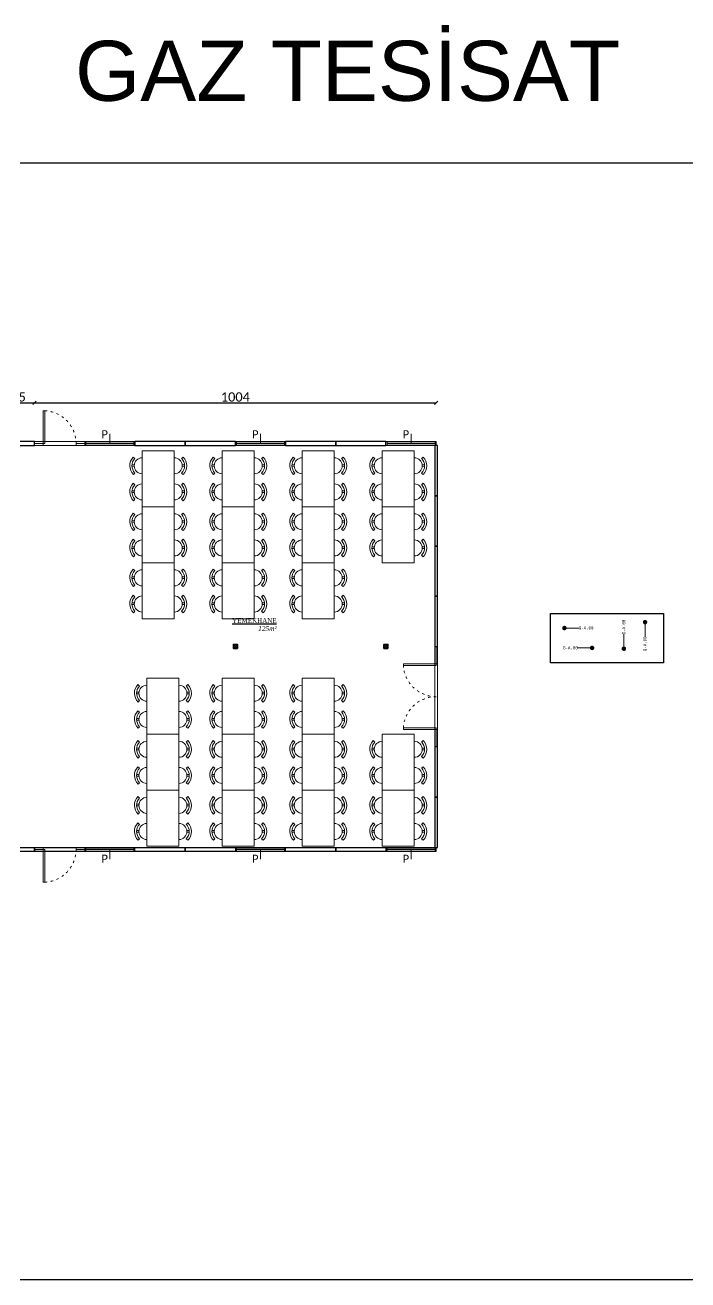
# Model space of a CAD drawing. Header units: millimetres. Extents: x -3516 to 33273, y -7531 to 724.
# Drawn here: x 29488 to 31146, y -3667 to -532 of the extents above; entities that cross this region are included whole.
import ezdxf
from ezdxf.enums import TextEntityAlignment as Align

# ---------------------------------------------------------------- set-up
doc = ezdxf.new("R2010")
doc.units = ezdxf.units.MM
doc.linetypes.add('ACAD_ISO03W100', pattern=[30, 12, -18])
doc.linetypes.add('ACAD_ISO07W100', pattern=[3, 0, -3])
for name, color, linetype, lineweight in [('100x120 PEN', 155, 'Continuous', 15), ('CİHAZ', 6, 'Continuous', 15), ('DIS-100', 9, 'Continuous', 30), ('DIS-60', 9, 'Continuous', 30), ('GRC- Yazı 1', 3, 'Continuous', 20), ('KAPI', 37, 'Continuous', 15), ('KOLON', 6, 'Continuous', 35), ('PLAN', 253, 'Continuous', 15), ('YAZI', 9, 'Continuous', 20)]:
    doc.layers.add(name, color=color, linetype=linetype, lineweight=lineweight)
doc.layers.add('TES_SU', color=150, linetype='Continuous')
doc.styles.add('antet', font='', dxfattribs={"width": 0.8})
doc.styles.add('ekp-yazı', font='arial.ttf', dxfattribs={"height": 10})
doc.styles.add('VEFA', font='calibri.ttf')
doc.styles.get('antet').set_extended_font_data('Monospac821 BT')
doc.dimstyles.new('VEFA$0', dxfattribs={"dimtxt": 23, "dimasz": 8, "dimexe": 8, "dimexo": 20, "dimgap": 3, "dimtad": 1, "dimdec": 1, "dimdsep": 46, "dimtxsty": 'VEFA', "dimblk": 'OBLIQUE', "dimcen": 2.5, "dimclrd": 256, "dimclre": 256, "dimclrt": 8, "dimadec": 0, "dimazin": 0, "dimtfac": 1, "dimtdec": 1, "dimtix": 1, "dimtmove": 0, "dimatfit": 0, "dimldrblk": 'OBLIQUE', "dimfxl": 1, "dimarcsym": 0})

# ---------------------------------------------------------------- blocks, each defined once
blk = doc.blocks.new('A$C1210badc')
at = {"layer": 'DIS-60'}
blk.add_lwpolyline([(0, 0), (0, 125.5), (6, 125.5), (6, 0)], close=True, dxfattribs=at)
blk = doc.blocks.new('A$Cdef76808')
at = {"layer": '100x120 PEN', "linetype": 'Continuous'}
for p, q in [((2.8, 10), (2.8, 0)), ((122.8, 6), (2.8, 6)), ((122.8, 4), (2.8, 4)), ((62.8, 6), (62.8, 29.1)), ((122.8, 10), (122.8, 0))]:
    blk.add_line(p, q, dxfattribs=at)
blk.add_lwpolyline([(125.5, 0), (0, 0), (0, 10), (125.5, 10)], close=True, dxfattribs=at)
blk = doc.blocks.new('A$Ccb6340a7')
at = {"layer": 'DIS-100', "lineweight": -2}
blk.add_lwpolyline([(10, 125.5), (10, 0), (0, 0), (0, 125.5)], close=True, dxfattribs=at)
blk = doc.blocks.new('ASDQ1234142')
at = {"layer": 'KAPI'}
for p, q in [((177899, 120456.1), (177877.3, 120456.1)), ((177899, 120461.1), (177899, 120451.1)), ((177981, 120461.1), (177981, 120451.1)), ((177981, 120456.1), (178002.8, 120456.1))]:
    blk.add_line(p, q, dxfattribs=at)
at = {"layer": 'KAPI', "linetype": 'Continuous', "ltscale": 0.5}
blk.add_lwpolyline([(177981, 120456.1), (177977, 120456.1), (177977, 120538.1), (177981, 120538.1), (177981, 120456.1)], dxfattribs=at)
at = {"layer": 'KAPI'}
blk.add_lwpolyline([(177877.3, 120451.1), (178002.8, 120451.1), (178002.8, 120461.1), (177877.3, 120461.1)], close=True, dxfattribs=at)
at = {"layer": 'KAPI', "linetype": 'ACAD_ISO03W100', "ltscale": 0.5}
blk.add_arc((177981.2, 120456), 82.2, 92.9167, 179.9475, dxfattribs=at)
blk = doc.blocks.new('6-2IK')
at = {"layer": 'KAPI'}
for p, q in [((43.5, 3.1), (0, 3.1)), ((43.5, 6.1), (43.5, 0.1)), ((207.5, 6.1), (207.5, 0.1)), ((207.5, 3.1), (251, 3.1))]:
    blk.add_line(p, q, dxfattribs=at)
at = {"layer": 'KAPI', "linetype": 'Continuous', "ltscale": 0.5}
for points in [[(43.5, 3.1), (47.5, 3.1), (47.5, 85.1), (43.5, 85.1), (43.5, 3.1)], [(207.5, 3.1), (203.5, 3.1), (203.5, 85.1), (207.5, 85.1), (207.5, 3.1)]]:
    blk.add_lwpolyline(points, dxfattribs=at)
at = {"layer": 'KAPI'}
blk.add_lwpolyline([(251, 0.1), (0, 0.1), (0, 6.1), (251, 6.1)], close=True, dxfattribs=at)
at = {"layer": 'KAPI', "linetype": 'ACAD_ISO03W100', "ltscale": 0.5}
for centre, start, end in [((43.3, 3), 0.0525, 87.0833), ((207.7, 3), 92.9167, 179.9475)]:
    blk.add_arc(centre, 82.2, start, end, dxfattribs=at)
blk = doc.blocks.new('A$C41ca5ab1')
at = {"layer": 'KOLON'}
for p, q in [((0, 0), (10, 10)), ((0, 10), (10, 0))]:
    blk.add_line(p, q, dxfattribs=at)
blk.add_lwpolyline([(0, 0), (10, 0), (10, 10), (0, 10)], close=True, dxfattribs=at)
blk = doc.blocks.new('A$C72E11EB8')
at = {"color": 3}
blk.add_lwpolyline([(140, 31.1), (140, 111.1), (0, 111.1), (0, 31.1)], close=True, dxfattribs=at)
at = {"layer": 'CİHAZ', "color": 3}
for p, q in [((18.8, 129.5), (14.9, 133.3)), ((35.5, 131.1), (35.5, 136.9)), ((39.6, 130.9), (39.6, 136.8)), ((54.8, 129.7), (58.6, 133.6)), ((84.2, 129.5), (80.4, 133.3)), ((101, 131.1), (100.9, 136.9)), ((105.1, 130.9), (105, 136.8)), ((120.2, 129.7), (124, 133.6)), ((10, 111.1), (130, 111.1)), ((10, 31.1), (130, 31.1)), ((18.8, 12.8), (14.9, 8.9)), ((35.5, 11.2), (35.5, 5.4)), ((39.6, 11.3), (39.6, 5.5)), ((54.8, 12.6), (58.6, 8.7)), ((84.2, 12.8), (80.4, 8.9)), ((101, 11.2), (100.9, 5.4)), ((105.1, 11.3), (105, 5.5)), ((120.2, 12.6), (124, 8.7))]:
    blk.add_line(p, q, dxfattribs=at)
for centre, radius, start, end in [((36.9, 111.1), 31.2, 46.0083, 134.6004), ((36.9, 111.1), 20, 0, 180), ((36.9, 111.1), 25.8, 46.0083, 134.6004), ((102.3, 111.1), 31.2, 46.0083, 134.6004), ((102.3, 111.1), 20, 0, 180), ((102.3, 111.1), 25.8, 46.0083, 134.6004), ((36.9, 31.1), 31.2, 225.3996, 313.9917), ((36.9, 31.1), 20, 180, 0), ((36.9, 31.1), 25.8, 225.3996, 313.9917), ((102.3, 31.1), 31.2, 225.3996, 313.9917), ((102.3, 31.1), 20, 180, 0), ((102.3, 31.1), 25.8, 225.3996, 313.9917)]:
    blk.add_arc(centre, radius, start, end, dxfattribs=at)
blk = doc.blocks.new('_Oblique')
at = {"color": 0, "linetype": 'ByBlock', "lineweight": -2}
blk.add_line((-0.5, -0.5), (0.5, 0.5), dxfattribs=at)
blk = doc.blocks.new('*D126')
at = {"linetype": 'ACAD_ISO07W100', "lineweight": -2, "transparency": 16777216}
for p, q in [((29386.6, -1476.6), (29386.6, -1476.1)), ((29512.1, -1476.6), (29512.1, -1476.1))]:
    blk.add_line(p, q, dxfattribs=at)
at = {"linetype": 'Continuous', "lineweight": -2, "transparency": 16777216}
blk.add_line((29386.6, -1476.1), (29512.1, -1476.1), dxfattribs=at)
at = {"layer": 'Defpoints', "color": 0, "transparency": 16777216}
for p in [(29512.1, -1476.1), (29386.6, -1572.7), (29512.1, -1572.7)]:
    blk.add_point(p, dxfattribs=at)
at = {"lineweight": -2, "transparency": 16777216, "xscale": 8, "yscale": 8, "zscale": 8, "rotation": 180}
blk.add_blockref('_Oblique', (29386.6, -1476.1), dxfattribs=at)
at = {"lineweight": -2, "transparency": 16777216, "xscale": 8, "yscale": 8, "zscale": 8}
blk.add_blockref('_Oblique', (29512.1, -1476.1), dxfattribs=at)
at = {"color": 8, "transparency": 16777216, "insert": (29449.3, -1461.3), "char_height": 23, "attachment_point": 5, "style": 'VEFA', "bg_fill": 3, "box_fill_scale": 1.1, "bg_fill_color": 256, "bg_fill_true_color": 13158600, "bg_fill_transparency": 0}
blk.add_mtext('125.5', dxfattribs=at)
blk = doc.blocks.new('*D127')
at = {"linetype": 'ACAD_ISO07W100', "lineweight": -2, "transparency": 16777216}
for p, q in [((29512.1, -1476.6), (29512.1, -1476.1)), ((30516.1, -1476.6), (30516.1, -1476.1))]:
    blk.add_line(p, q, dxfattribs=at)
at = {"linetype": 'Continuous', "lineweight": -2, "transparency": 16777216}
blk.add_line((29512.1, -1476.1), (30516.1, -1476.1), dxfattribs=at)
at = {"layer": 'Defpoints', "color": 0, "transparency": 16777216}
for p in [(30516.1, -1476.1), (29512.1, -1572.7), (30516.1, -1572.7)]:
    blk.add_point(p, dxfattribs=at)
at = {"lineweight": -2, "transparency": 16777216, "xscale": 8, "yscale": 8, "zscale": 8, "rotation": 180}
blk.add_blockref('_Oblique', (29512.1, -1476.1), dxfattribs=at)
at = {"lineweight": -2, "transparency": 16777216, "xscale": 8, "yscale": 8, "zscale": 8}
blk.add_blockref('_Oblique', (30516.1, -1476.1), dxfattribs=at)
at = {"color": 8, "transparency": 16777216, "insert": (30014.1, -1461.3), "char_height": 23, "attachment_point": 5, "style": 'VEFA', "bg_fill": 3, "box_fill_scale": 1.1, "bg_fill_color": 256, "bg_fill_true_color": 13158600, "bg_fill_transparency": 0}
blk.add_mtext('1004', dxfattribs=at)
blk = doc.blocks.new('*D122')
at = {"linetype": 'ACAD_ISO07W100', "lineweight": -2, "transparency": 16777216}
for p, q in [((29386.6, -1476.6), (29386.6, -1476.1)), ((29512.1, -1476.6), (29512.1, -1476.1))]:
    blk.add_line(p, q, dxfattribs=at)
at = {"linetype": 'Continuous', "lineweight": -2, "transparency": 16777216}
blk.add_line((29386.6, -1476.1), (29512.1, -1476.1), dxfattribs=at)
at = {"layer": 'Defpoints', "color": 0, "transparency": 16777216}
for p in [(29512.1, -1476.1), (29386.6, -1572.7), (29512.1, -1572.7)]:
    blk.add_point(p, dxfattribs=at)
at = {"lineweight": -2, "transparency": 16777216, "xscale": 8, "yscale": 8, "zscale": 8, "rotation": 180}
blk.add_blockref('_Oblique', (29386.6, -1476.1), dxfattribs=at)
at = {"lineweight": -2, "transparency": 16777216, "xscale": 8, "yscale": 8, "zscale": 8}
blk.add_blockref('_Oblique', (29512.1, -1476.1), dxfattribs=at)
at = {"color": 8, "transparency": 16777216, "insert": (29449.3, -1461.3), "char_height": 23, "attachment_point": 5, "style": 'VEFA', "bg_fill": 3, "box_fill_scale": 1.1, "bg_fill_color": 256, "bg_fill_true_color": 13158600, "bg_fill_transparency": 0}
blk.add_mtext('125.5', dxfattribs=at)
blk = doc.blocks.new('A$Caa3f42b8')
at = {"layer": 'TES_SU', "color": 2, "linetype": 'Continuous', "const_width": 5.58, "elevation": -1}
blk.add_lwpolyline([(0, 3.7, -1), (5.6, 3.7, -1)], format="xyb", close=True, dxfattribs=at)
at = {"layer": 'TES_SU', "color": 2, "linetype": 'Continuous', "lineweight": 9, "elevation": -1}
blk.add_lwpolyline([(7.8, 3.7), (39.1, 3.7)], dxfattribs=at)
at = {"layer": 'TES_SU', "color": 2, "linetype": 'Continuous', "style": 'antet', "width": 0.8}
blk.add_attdef('P-A.00', text='', height=8, rotation=0, dxfattribs=at).set_placement((57, 4.1), align=Align.MIDDLE)
blk = doc.blocks.new('A$Ce8ad9407')
at = {"layer": 'TES_SU', "color": 2, "linetype": 'Continuous', "lineweight": 9, "elevation": -1}
blk.add_lwpolyline([(65.8, 3.7), (34.6, 3.7)], dxfattribs=at)
at = {"layer": 'TES_SU', "color": 2, "linetype": 'Continuous', "const_width": 5.58, "elevation": -1}
blk.add_lwpolyline([(73.6, 3.7, 1), (68.1, 3.7, 1)], format="xyb", close=True, dxfattribs=at)
at = {"layer": 'TES_SU', "color": 2, "linetype": 'Continuous', "style": 'antet', "width": 0.8}
blk.add_attdef('P-A.00', text='', height=8, rotation=360, dxfattribs=at).set_placement((16.6, 4.1), align=Align.MIDDLE)
blk = doc.blocks.new('A$C3b07f901')
at = {"layer": 'TES_SU', "color": 2, "linetype": 'Continuous', "lineweight": 9, "elevation": -1}
blk.add_lwpolyline([(4.5, 7.8), (4.5, 39.1)], dxfattribs=at)
at = {"layer": 'TES_SU', "color": 2, "linetype": 'Continuous', "const_width": 5.58, "elevation": -1}
blk.add_lwpolyline([(4.5, 0, -1), (4.5, 5.6, -1)], format="xyb", close=True, dxfattribs=at)
at = {"layer": 'TES_SU', "color": 2, "linetype": 'Continuous', "style": 'antet', "width": 0.8}
blk.add_attdef('P-A.00', text='', height=8, rotation=90, dxfattribs=at).set_placement((4.1, 57), align=Align.MIDDLE)
blk = doc.blocks.new('A$C042d9e2c')
at = {"layer": 'TES_SU', "color": 2, "linetype": 'Continuous', "const_width": 5.58, "elevation": -1}
blk.add_lwpolyline([(4.5, 73.6, 1), (4.5, 68.1, 1)], format="xyb", close=True, dxfattribs=at)
at = {"layer": 'TES_SU', "color": 2, "linetype": 'Continuous', "lineweight": 9, "elevation": -1}
blk.add_lwpolyline([(4.5, 65.8), (4.5, 34.6)], dxfattribs=at)
at = {"layer": 'TES_SU', "color": 2, "linetype": 'Continuous', "style": 'antet', "width": 0.8}
blk.add_attdef('P-A.00', text='', height=8, rotation=90, dxfattribs=at).set_placement((4.1, 16.6), align=Align.MIDDLE)

msp = doc.modelspace()

# ---------------------------------------------------------------- linework, layer by layer
msp.add_lwpolyline([(27073.35, -875.905), (33273.35, -875.905), (33273.35, -3667.462), (27073.35, -3667.462)])
msp.add_lwpolyline([(30801.713, -2002.308), (31084.337, -2002.308), (31084.337, -2125.953), (30801.713, -2125.953)], close=True)

# ---------------------------------------------------------------- block references
at = {"xscale": -1}
for name, p in [('ASDQ1234142', (207514.835, -122033.792)), ('A$Cdef76808', (29763.051, -1582.685)), ('A$Cdef76808', (30139.551, -1582.685)), ('A$Cdef76808', (30516.051, -1582.685)), ('A$C1210badc', (30519.051, -1708.185)), ('A$C1210badc', (30519.051, -1833.685)), ('A$C1210badc', (30519.051, -1959.185)), ('A$C1210badc', (30519.051, -2084.685)), ('A$C41ca5ab1', (30019.051, -2089.685)), ('A$C41ca5ab1', (30395.551, -2089.685)), ('A$C1210badc', (30519.051, -2461.185)), ('A$C1210badc', (30519.051, -2586.685))]:
    msp.add_blockref(name, p, dxfattribs=at)
at = {"xscale": -1, "rotation": 270}
for p in [(29386.551, -1582.685), (29763.051, -1582.685), (29888.551, -1582.685), (30139.551, -1582.685), (30265.051, -1582.685)]:
    msp.add_blockref('A$Ccb6340a7', p, dxfattribs=at)
for name, p in [('A$Caa3f42b8', (30833.967, -2042.331)), ('A$C3b07f901', (30980.917, -2093.06)), ('A$C042d9e2c', (31033.846, -2094.782)), ('A$Ce8ad9407', (30835.182, -2092.09))]:
    msp.add_blockref(name, p).add_auto_attribs({'P-A.00': 'G-A.00'})
for name, p, rotation in [('A$Ccb6340a7', (29386.551, -2586.685), 270), ('A$Ccb6340a7', (29512.051, -2586.685), 270), ('ASDQ1234142', (207514.835, 117864.422), 180), ('A$Cdef76808', (29763.051, -2586.685), 180), ('A$Ccb6340a7', (29763.051, -2586.685), 270), ('A$Ccb6340a7', (29888.551, -2586.685), 270), ('A$Cdef76808', (30139.551, -2586.685), 180), ('A$Ccb6340a7', (30139.551, -2586.685), 270), ('A$Ccb6340a7', (30265.051, -2586.685), 270), ('A$Cdef76808', (30516.051, -2586.685), 180)]:
    msp.add_blockref(name, p, dxfattribs=dict(rotation=rotation))
at = {"layer": 'KAPI', "linetype": 'Continuous', "lineweight": -2, "xscale": -1, "rotation": 90}
msp.add_blockref('6-2IK', (30519.168, -2084.685), dxfattribs=at)
at = {"layer": 'PLAN', "linetype": 'Continuous', "rotation": 90}
for p in [(29892.419, -1735.454), (30092.419, -1735.454), (30292.419, -1735.454), (30492.419, -1735.454), (29892.419, -1875.454), (30092.419, -1875.454), (30292.419, -1875.454), (30492.419, -1875.454), (29892.419, -2015.454), (30092.419, -2015.454), (30292.419, -2015.454), (29904.088, -2303.935), (30092.419, -2303.935), (30292.419, -2303.935), (29904.088, -2443.935), (30092.419, -2443.935), (30292.419, -2443.935), (30492.419, -2443.935), (29904.088, -2583.935), (30092.419, -2583.935), (30292.419, -2583.935), (30492.419, -2583.935)]:
    msp.add_blockref('A$C72E11EB8', p, dxfattribs=at)

# ---------------------------------------------------------------- texts
at = {"layer": 'GRC- Yazı 1', "style": 'ekp-yazı'}
msp.add_text('GAZ TESİSAT', height=150.06273, dxfattribs=at).set_placement((29613.387, -721.274))
at = {"layer": 'YAZI', "linetype": 'Continuous', "lineweight": -2, "char_height": 20, "style": 'VEFA'}
for insert, attachment_point in [((29695.484, -1544.321), 3), ((30071.984, -1544.321), 3), ((30448.484, -1544.321), 3), ((29695.484, -2625.049), 9), ((30071.984, -2625.049), 9), ((30448.484, -2625.049), 9)]:
    msp.add_mtext_dynamic_manual_height_columns('P', width=22.23065, gutter_width=12.5, heights=[0], dxfattribs=dict(at, insert=insert, attachment_point=attachment_point))
at = {"layer": 'YAZI', "color": 253, "lineweight": -2, "insert": (30117.324, -2013.742, 0), "char_height": 11.9952, "width": 1494.73943, "attachment_point": 3, "style": 'VEFA'}
msp.add_mtext('\\pi83.9664;{\\fTimes New Roman|b0|i0|c0|p18;\\W0.8;\\LYEMEKHANE\\fTimes New Roman|b0|i1|c0|p18;\\W1; \\l  \\P      1\\fTimes New Roman|b0|i1|c162|p18;25\\fTimes New Roman|b0|i1|c0|p18;m²}', dxfattribs=at)

# ---------------------------------------------------------------- next in the draw order: dimensions: what is measured, and where the dimension line sits
dim = msp.add_linear_dim(base=(29512.051, -1476.081), p1=(29386.551, -1572.685), p2=(29512.051, -1572.685), dimstyle='VEFA$0', override={"dimexe": 0, "dimtmove": 1, "dimfxl": 0.5, "dimfxlon": 1, "dimtfill": 1, "dimarcsym": 1})
dim.commit()
dim.dimension.update_dxf_attribs({"geometry": '*D126', "text_midpoint": (29449.301, -1461.298)})

# ---------------------------------------------------------------- next in the draw order: dimensions: what is measured, and where the dimension line sits
dim = msp.add_linear_dim(base=(30516.051, -1476.081), p1=(29512.051, -1572.685), p2=(30516.051, -1572.685), dimstyle='VEFA$0', override={"dimexe": 0, "dimtmove": 1, "dimfxl": 0.5, "dimfxlon": 1, "dimtfill": 1, "dimarcsym": 1})
dim.commit()
dim.dimension.update_dxf_attribs({"geometry": '*D127', "text_midpoint": (30014.051, -1461.298)})

# ---------------------------------------------------------------- next in the draw order: dimensions: what is measured, and where the dimension line sits
dim = msp.add_linear_dim(base=(29512.051, -1476.081), p1=(29386.551, -1572.685), p2=(29512.051, -1572.685), dimstyle='VEFA$0', override={"dimexe": 0, "dimtmove": 1, "dimfxl": 0.5, "dimfxlon": 1, "dimtfill": 1, "dimarcsym": 1})
dim.commit()
dim.dimension.update_dxf_attribs({"geometry": '*D122', "text_midpoint": (29449.301, -1461.298)})

doc.saveas('drawing.dxf')
